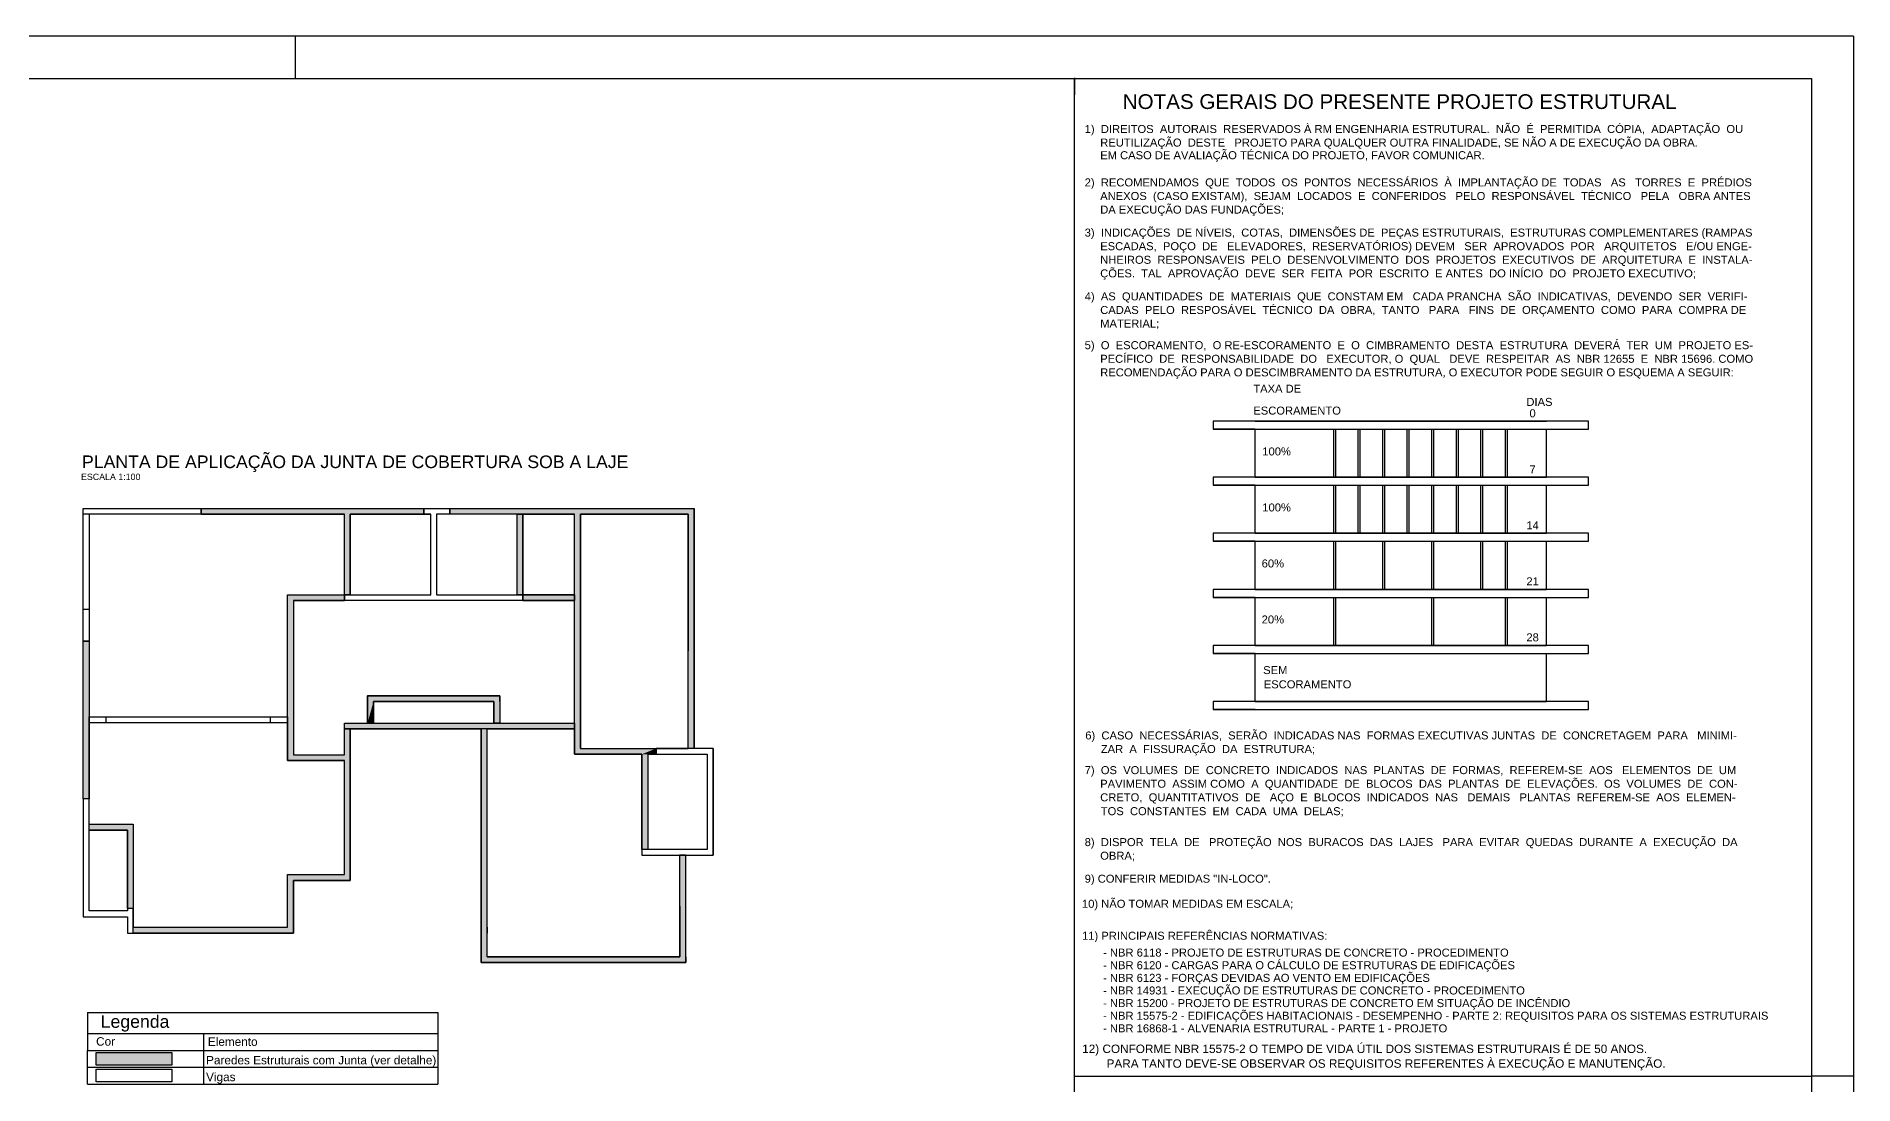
# Model space of a CAD drawing. Extents: x 0 to 119, y 0 to 84.
# Drawn here: x 75.76 to 118.9, y 59.2 to 84.1 of the extents above; entities that cross this region are included whole.
import ezdxf

# ---------------------------------------------------------------- set-up
doc = ezdxf.new("R2010")
doc.units = 0
doc.header["$MEASUREMENT"] = 0
for name, color, linetype in [('15', 12, 'CONTINUOUS'), ('3', 7, 'CONTINUOUS'), ('40', 7, 'CONTINUOUS'), ('50', 7, 'CONTINUOUS'), ('7', 232, 'CONTINUOUS'), ('9', 8, 'CONTINUOUS')]:
    doc.layers.add(name, color=color, linetype=linetype)
doc.styles.add('TQS_ARIAL', font='arial.ttf')

msp = doc.modelspace()

# ---------------------------------------------------------------- linework, layer by layer
at = {"layer": '3', "color": 7, "linetype": 'Continuous'}
for p, q in [((100.4, 83.110956), (100.4, 82.710956)), ((100.4, 83.110956), (100.4, 82.710956)), ((100.4, 83.110956), (100.4, 82.710956)), ((118.9, 83.110956), (118.9, 82.710956)), ((104.694245, 74.955581), (103.694245, 74.955581)), ((104.694245, 74.765512), (103.694245, 74.765512)), ((104.694245, 74.955581), (111.605755, 74.955581)), ((104.694245, 74.765512), (111.605755, 74.765512)), ((104.694245, 73.625099), (104.694245, 74.765512)), ((106.558603, 73.625099), (106.558603, 74.765512)), ((106.606121, 73.625099), (106.606121, 74.765512)), ((107.140564, 73.625099), (107.140564, 74.765512)), ((107.188082, 73.625099), (107.188082, 74.765512)), ((107.722525, 73.625099), (107.722525, 74.765512)), ((107.770043, 73.625099), (107.770043, 74.765512)), ((108.304486, 73.625099), (108.304486, 74.765512)), ((108.352004, 73.625099), (108.352004, 74.765512)), ((108.886447, 73.625099), (108.886447, 74.765512)), ((108.933965, 73.625099), (108.933965, 74.765512)), ((109.468408, 73.625099), (109.468408, 74.765512)), ((109.515926, 73.625099), (109.515926, 74.765512)), ((110.050369, 73.625099), (110.050369, 74.765512)), ((110.097887, 73.625099), (110.097887, 74.765512)), ((110.632331, 73.625099), (110.632331, 74.765512)), ((110.679848, 73.625099), (110.679848, 74.765512)), ((112.605755, 74.955581), (111.605755, 74.955581)), ((111.605755, 74.765512), (112.605755, 74.765512)), ((111.605755, 73.625099), (111.605755, 74.765512)), ((104.694245, 73.625099), (103.694245, 73.625099)), ((104.694245, 73.43503), (103.694245, 73.43503)), ((104.694245, 73.625099), (111.605755, 73.625099)), ((104.694245, 73.43503), (111.605755, 73.43503)), ((104.694245, 72.294617), (104.694245, 73.43503)), ((106.558603, 72.294617), (106.558603, 73.43503)), ((106.606121, 72.294617), (106.606121, 73.43503)), ((107.140564, 72.294617), (107.140564, 73.43503)), ((107.188082, 72.294617), (107.188082, 73.43503)), ((107.722525, 72.294617), (107.722525, 73.43503)), ((107.770043, 72.294617), (107.770043, 73.43503)), ((108.304486, 72.294617), (108.304486, 73.43503)), ((108.352004, 72.294617), (108.352004, 73.43503)), ((108.886447, 72.294617), (108.886447, 73.43503)), ((108.933965, 72.294617), (108.933965, 73.43503)), ((109.468408, 72.294617), (109.468408, 73.43503)), ((109.515926, 72.294617), (109.515926, 73.43503)), ((110.050369, 72.294617), (110.050369, 73.43503)), ((110.097887, 72.294617), (110.097887, 73.43503)), ((110.632331, 72.294617), (110.632331, 73.43503)), ((110.679848, 72.294617), (110.679848, 73.43503)), ((112.605755, 73.625099), (111.605755, 73.625099)), ((111.605755, 73.43503), (112.605755, 73.43503)), ((111.605755, 72.294617), (111.605755, 73.43503)), ((77.010301, 72.746837), (76.870301, 72.746837)), ((104.694245, 72.294617), (103.694245, 72.294617)), ((104.694245, 72.104548), (103.694245, 72.104548)), ((104.694245, 72.294617), (111.605755, 72.294617)), ((104.694245, 72.104548), (111.605755, 72.104548)), ((104.694245, 70.964135), (104.694245, 72.104548)), ((106.558603, 70.964135), (106.558603, 72.104548)), ((106.606121, 70.964135), (106.606121, 72.104548)), ((107.722525, 70.964135), (107.722525, 72.104548)), ((107.770043, 70.964135), (107.770043, 72.104548)), ((108.886447, 70.964135), (108.886447, 72.104548)), ((108.933965, 70.964135), (108.933965, 72.104548)), ((110.050369, 70.964135), (110.050369, 72.104548)), ((110.097887, 70.964135), (110.097887, 72.104548)), ((110.632331, 70.964135), (110.632331, 72.104548)), ((110.679848, 70.964135), (110.679848, 72.104548)), ((112.605755, 72.294617), (111.605755, 72.294617)), ((111.605755, 72.104548), (112.605755, 72.104548)), ((111.605755, 70.964135), (111.605755, 72.104548)), ((104.694245, 70.964135), (103.694245, 70.964135)), ((104.694245, 70.774066), (103.694245, 70.774066)), ((104.694245, 70.964135), (111.605755, 70.964135)), ((104.694245, 70.774066), (111.605755, 70.774066)), ((104.694245, 69.633653), (104.694245, 70.774066)), ((106.558603, 69.633653), (106.558603, 70.774066)), ((106.606121, 69.633653), (106.606121, 70.774066)), ((108.886447, 69.633653), (108.886447, 70.774066)), ((108.933965, 69.633653), (108.933965, 70.774066)), ((110.632331, 69.633653), (110.632331, 70.774066)), ((110.679848, 69.633653), (110.679848, 70.774066)), ((112.605755, 70.964135), (111.605755, 70.964135)), ((111.605755, 70.774066), (112.605755, 70.774066)), ((111.605755, 69.633653), (111.605755, 70.774066)), ((77.010301, 70.486356), (76.870301, 70.486356)), ((104.694245, 69.633653), (103.694245, 69.633653)), ((104.694245, 69.633653), (111.605755, 69.633653)), ((112.605755, 69.633653), (111.605755, 69.633653)), ((104.694245, 69.443584), (103.694245, 69.443584)), ((104.694245, 69.443584), (111.605755, 69.443584)), ((104.694245, 68.303171), (104.694245, 69.443584)), ((111.605755, 69.443584), (112.605755, 69.443584)), ((111.605755, 68.303171), (111.605755, 69.443584)), ((104.694245, 68.303171), (103.694245, 68.303171)), ((104.694245, 68.303171), (111.605755, 68.303171)), ((77.410301, 67.936468), (77.410301, 67.796468)), ((81.320301, 67.796897), (81.320301, 67.936897)), ((104.694245, 68.113102), (103.694245, 68.113102)), ((104.694245, 68.113102), (111.605755, 68.113102)), ((90.475322, 67.186897), (90.475322, 67.046897)), ((90.475322, 67.186897), (90.475322, 67.046897)), ((90.475322, 67.046897), (91.685324, 67.046897)), ((90.475322, 67.046897), (91.685324, 67.046897)), ((91.685324, 67.046897), (91.685324, 64.786897)), ((91.685324, 67.046897), (91.685324, 64.786897)), ((91.825324, 64.646897), (91.825324, 67.186897)), ((91.825324, 64.646897), (91.825324, 67.186897)), ((91.825324, 67.186896), (91.825324, 64.646897)), ((91.825324, 67.186896), (91.825324, 64.646897)), ((91.685324, 64.786897), (90.135323, 64.786897)), ((90.135323, 64.786897), (90.135323, 64.646897)), ((91.685324, 64.786897), (90.135323, 64.786897)), ((90.135323, 64.646897), (91.825324, 64.646897)), ((90.135323, 64.646897), (91.825324, 64.646897)), ((76.976575, 60.912943), (76.976575, 60.012943)), ((76.976575, 60.912943), (85.292188, 60.912943)), ((85.292188, 60.912943), (85.292188, 60.012943)), ((76.976575, 60.412943), (85.292188, 60.412943)), ((79.726575, 60.412943), (79.726575, 60.012943)), ((85.292188, 60.412943), (85.292188, 60.012943)), ((85.292188, 60.412943), (85.292188, 60.012943)), ((76.976575, 59.612943), (76.976575, 60.012943)), ((76.976575, 60.012943), (85.292188, 60.012943)), ((79.726575, 60.012943), (79.726575, 59.612943)), ((85.292188, 60.012943), (85.292188, 59.612943)), ((85.292188, 60.012943), (85.292188, 59.612943)), ((85.292188, 60.012943), (85.292188, 59.612943)), ((76.976575, 59.612943), (76.976575, 59.612943)), ((76.976575, 59.612943), (76.976575, 59.612943)), ((76.976575, 59.612943), (76.976575, 59.612943)), ((76.976575, 59.612943), (85.292188, 59.612943)), ((76.976575, 59.612943), (85.292188, 59.612943)), ((76.976575, 59.612943), (85.292188, 59.612943)), ((76.976575, 59.612943), (85.292188, 59.612943)), ((76.976575, 59.612943), (85.292188, 59.612943)), ((76.976575, 59.612943), (85.292188, 59.612943)), ((76.976575, 59.612943), (85.292188, 59.612943)), ((76.976575, 59.612943), (85.292188, 59.612943)), ((76.976575, 59.612943), (85.292188, 59.612943)), ((76.976575, 59.612943), (85.292188, 59.612943)), ((76.976575, 59.612943), (85.292188, 59.612943)), ((76.976575, 59.612943), (85.292188, 59.612943)), ((76.976575, 59.612943), (85.292188, 59.612943)), ((76.976575, 59.212943), (76.976575, 59.612943)), ((79.726575, 59.612943), (79.726575, 59.612943)), ((79.726575, 59.612943), (79.726575, 59.612943)), ((79.726575, 59.612943), (79.726575, 59.612943)), ((79.726575, 59.612943), (79.726575, 59.212943)), ((85.292188, 59.612943), (85.292188, 59.612943)), ((85.292188, 59.612943), (85.292188, 59.612943)), ((85.292188, 59.612943), (85.292188, 59.612943)), ((85.292188, 59.612943), (85.292188, 59.612943)), ((85.292188, 59.612943), (85.292188, 59.612943)), ((85.292188, 59.612943), (85.292188, 59.612943)), ((85.292188, 59.612943), (85.292188, 59.612943)), ((85.292188, 59.612943), (85.292188, 59.612943)), ((85.292188, 59.612943), (85.292188, 59.612943)), ((85.292188, 59.612943), (85.292188, 59.212943)), ((85.292188, 59.612943), (85.292188, 59.212943)), ((85.292188, 59.612943), (85.292188, 59.212943)), ((76.976575, 59.212943), (76.976575, 59.212943)), ((76.976575, 59.212943), (76.976575, 59.212943)), ((76.976575, 59.212943), (76.976575, 59.212943)), ((76.976575, 59.212943), (85.292188, 59.212943)), ((76.976575, 59.212943), (85.292188, 59.212943)), ((76.976575, 59.212943), (85.292188, 59.212943)), ((76.976575, 59.212943), (85.292188, 59.212943)), ((76.976575, 59.212943), (85.292188, 59.212943)), ((76.976575, 59.212943), (85.292188, 59.212943)), ((76.976575, 59.212943), (85.292188, 59.212943)), ((76.976575, 59.212943), (85.292188, 59.212943)), ((76.976575, 59.212943), (85.292188, 59.212943)), ((76.976575, 59.212943), (85.292188, 59.212943)), ((76.976575, 59.212943), (85.292188, 59.212943)), ((76.976575, 59.212943), (85.292188, 59.212943)), ((76.976575, 59.212943), (85.292188, 59.212943)), ((79.726575, 59.212943), (79.726575, 59.212943)), ((79.726575, 59.212943), (79.726575, 59.212943)), ((79.726575, 59.212943), (79.726575, 59.212943)), ((85.292188, 59.212943), (85.292188, 59.212943)), ((85.292188, 59.212943), (85.292188, 59.212943)), ((85.292188, 59.212943), (85.292188, 59.212943)), ((85.292188, 59.212943), (85.292188, 59.212943)), ((85.292188, 59.212943), (85.292188, 59.212943)), ((85.292188, 59.212943), (85.292188, 59.212943)), ((85.292188, 59.212943), (85.292188, 59.212943)), ((85.292188, 59.212943), (85.292188, 59.212943)), ((85.292188, 59.212943), (85.292188, 59.212943)), ((100.4, 59.4), (117.9, 59.4)), ((100.41808, 59.4), (117.874596, 59.4))]:
    msp.add_line(p, q, dxfattribs=at)
for points in [[(103.694245, 74.765512), (112.605755, 74.765512), (112.605755, 74.955581), (103.694245, 74.955581), (103.694245, 74.765512)], [(103.694245, 73.43503), (112.605755, 73.43503), (112.605755, 73.625099), (103.694245, 73.625099), (103.694245, 73.43503)], [(77.010301, 69.736837), (76.870301, 69.736837), (76.870301, 72.886897), (79.670301, 72.886897), (79.670301, 72.746837), (77.010301, 72.746837), (77.010301, 69.736837)], [(84.960278, 72.886897), (85.570278, 72.886897), (85.570278, 72.746897), (85.260301, 72.746897), (85.260301, 70.836897), (87.310301, 70.836897), (87.310301, 70.696897), (83.070301, 70.696897), (83.070301, 70.836897), (85.120301, 70.836897), (85.120301, 72.746897), (84.960278, 72.746897), (84.960278, 72.886897)], [(103.694245, 72.104548), (112.605755, 72.104548), (112.605755, 72.294617), (103.694245, 72.294617), (103.694245, 72.104548)], [(103.694245, 70.774066), (112.605755, 70.774066), (112.605755, 70.964135), (103.694245, 70.964135), (103.694245, 70.774066)], [(103.694245, 69.443584), (112.605755, 69.443584), (112.605755, 69.633653), (103.694245, 69.633653), (103.694245, 69.443584)], [(103.694245, 68.113102), (112.605755, 68.113102), (112.605755, 68.303171), (103.694245, 68.303171), (103.694245, 68.113102)], [(77.010301, 67.936897), (81.720301, 67.936897), (81.720301, 67.796897), (77.010301, 67.796897), (77.010301, 67.936897)], [(91.825324, 67.186897), (91.375323, 67.186897), (90.475322, 67.186897), (91.235323, 67.186897)], [(91.325323, 64.646897), (91.825323, 64.646897), (91.825323, 67.186897), (91.375322, 67.186897)], [(76.8703, 65.986897), (76.870301, 63.186957), (77.920301, 63.186957), (77.920301, 62.796897), (78.060301, 62.796897), (78.060301, 63.386897), (77.920301, 63.386897), (77.920301, 63.326957), (77.010301, 63.326957), (77.010301, 65.986897), (76.870301, 65.986897)], [(76.870301, 65.246897), (76.870301, 63.186957), (77.920301, 63.186957)], [(77.176575, 59.962943), (78.976575, 59.962943), (78.976575, 59.662943), (77.176575, 59.662943), (77.176575, 59.962943)], [(77.176575, 59.562943), (78.976575, 59.562943), (78.976575, 59.262943), (77.176575, 59.262943), (77.176575, 59.562943)]]:
    msp.add_lwpolyline(points, dxfattribs=at)
at = {"layer": '40', "linetype": 'Continuous'}
for p, q in [((118.9, 84.099998), (0, 84.100001)), ((81.9, 84.099999), (81.9, 83.099999)), ((118.9, 84.099998), (118.9, 29.699798)), ((100.4, 0.999998), (100.4, 83.099999)), ((100.4, 59.4), (117.9, 59.4)), ((100.41808, 59.4), (117.874596, 59.4)), ((118.9, 59.4), (117.9, 59.4))]:
    msp.add_line(p, q, dxfattribs=at)
at = {"layer": '50', "linetype": 'Continuous'}
for points in [[(79.670301, 72.886897), (84.960278, 72.886897), (84.960278, 72.746897), (83.210301, 72.746897), (83.210301, 70.836897), (83.070301, 70.836897), (83.070301, 72.746837), (79.670301, 72.746837), (79.670301, 72.886897)], [(85.570278, 72.886897), (91.375323, 72.886897), (91.375323, 67.186897), (91.235323, 67.186897), (91.235323, 72.746897), (88.675323, 72.746897), (88.675323, 67.186897), (90.475322, 67.186897), (90.475322, 67.046897), (90.275323, 67.046897), (90.275323, 64.786897), (90.135323, 64.786897), (90.135323, 67.046897), (88.535323, 67.046897), (88.535323, 72.746897), (85.570278, 72.746897), (85.570278, 72.886897)], [(87.170301, 72.746897), (87.310301, 72.746897), (87.310301, 70.836897), (87.170301, 70.836897), (87.170301, 72.746897)], [(78.060301, 62.936897), (81.720301, 62.936897), (81.720301, 64.186921), (83.070301, 64.186921), (83.070278, 66.896897), (81.720301, 66.896897), (81.720301, 70.836897), (83.070301, 70.836897), (83.070301, 70.696897), (81.860301, 70.696897), (81.860301, 67.036897), (83.070301, 67.036897), (83.070301, 67.646897), (83.210301, 67.646897), (83.210301, 64.046921), (81.860301, 64.046921), (81.860301, 62.796897), (78.060301, 62.796897), (78.060301, 62.936897)], [(87.310301, 70.836897), (88.535323, 70.836897), (88.535323, 70.696897), (87.310301, 70.696897), (87.310301, 70.836897)], [(76.870301, 69.736837), (77.010301, 69.736837), (77.010301, 65.986897), (76.870301, 65.986897), (76.870301, 69.736837)], [(83.620301, 67.786897), (83.620301, 68.436897), (86.760301, 68.436897), (86.760301, 67.786897), (86.620301, 67.786897), (86.620301, 68.296897), (83.760301, 68.296897), (83.760301, 67.786897), (83.620301, 67.786897)], [(83.070301, 67.786897), (88.535323, 67.786897), (88.535323, 67.646897), (83.070301, 67.646897), (83.070301, 67.786897)], [(86.320301, 67.646897), (86.320301, 62.096897), (91.175342, 62.096897), (91.175342, 64.646897), (91.025323, 64.646897), (91.035342, 62.236897), (86.460301, 62.236897), (86.460301, 67.646897), (86.320301, 67.646897)], [(77.010301, 65.386897), (78.060301, 65.386897), (78.060301, 63.386897), (77.920301, 63.386897), (77.920301, 65.246897), (77.010301, 65.246897), (77.010301, 65.386897)], [(77.176575, 59.962943), (78.976575, 59.962943), (78.976575, 59.662943), (77.176575, 59.662943), (77.176575, 59.962943)]]:
    msp.add_lwpolyline(points, dxfattribs=at)
for points in [[(79.670301, 72.746837), (79.670301, 72.886897), (84.960278, 72.886897)], [(79.670301, 72.746837), (84.960278, 72.886897), (83.070301, 72.746837)], [(83.210301, 72.746897), (83.070301, 72.746837), (84.960278, 72.886897)], [(83.210301, 72.746897), (83.210301, 70.836897), (83.070301, 70.836897)], [(83.210301, 72.746897), (83.070301, 70.836897), (83.070301, 72.746837)], [(83.210301, 72.746897), (84.960278, 72.886897), (84.960278, 72.746897)], [(88.535323, 72.746897), (85.570278, 72.746897), (91.375323, 72.886897)], [(91.375323, 72.886897), (85.570278, 72.746897), (85.570278, 72.886897)], [(87.170301, 72.746897), (87.310301, 72.746897), (87.310301, 70.836897)], [(87.170301, 72.746897), (87.310301, 70.836897), (87.170301, 70.836897)], [(87.170301, 72.746897), (87.170301, 70.836897), (87.170301, 72.746897)], [(88.675323, 72.746897), (88.535323, 72.746897), (91.375323, 72.886897)], [(88.675323, 67.186897), (88.535323, 67.046897), (88.675323, 72.746897)], [(88.535323, 67.046897), (88.535323, 72.746897), (88.675323, 72.746897)], [(91.235323, 72.746897), (88.675323, 72.746897), (91.375323, 72.886897)], [(91.375323, 67.186897), (91.235323, 67.186897), (91.375323, 72.886897)], [(91.235323, 67.186897), (91.235323, 72.746897), (91.375323, 72.886897)], [(81.860301, 70.696897), (81.720301, 66.896897), (81.720301, 70.836897)], [(81.860301, 70.696897), (81.720301, 70.836897), (83.070301, 70.836897)], [(81.860301, 70.696897), (83.070301, 70.836897), (83.070301, 70.696897)], [(87.310301, 70.836897), (88.535323, 70.836897), (88.535323, 70.696897)], [(87.310301, 70.836897), (88.535323, 70.696897), (87.310301, 70.696897)], [(87.310301, 70.836897), (87.310301, 70.696897), (87.310301, 70.836897)], [(81.860301, 70.696897), (81.860301, 67.036897), (81.720301, 66.896897)], [(76.870301, 69.736837), (77.010301, 69.736837), (77.010301, 65.986897)], [(76.870301, 69.736837), (77.010301, 65.986897), (76.870301, 65.986897)], [(76.870301, 69.736837), (76.870301, 65.986897), (76.870301, 69.736837)], [(83.760301, 68.296897), (83.620301, 67.786897), (83.620301, 68.436897)], [(83.760301, 68.296897), (83.620301, 68.436897), (86.760301, 68.436897)], [(83.760301, 68.296897), (83.760301, 67.786897), (83.620301, 67.786897)], [(83.760301, 68.296897), (86.760301, 68.436897), (86.620301, 68.296897)], [(86.620301, 67.786897), (86.620301, 68.296897), (86.760301, 68.436897)], [(86.620301, 67.786897), (86.760301, 68.436897), (86.760301, 67.786897)], [(83.070301, 67.786897), (88.535323, 67.786897), (88.535323, 67.646897)], [(83.070301, 67.786897), (88.535323, 67.646897), (83.070301, 67.646897)], [(83.070301, 67.786897), (83.070301, 67.646897), (83.070301, 67.786897)], [(83.070301, 67.036897), (83.070301, 67.646897), (83.210301, 64.046921)], [(83.070301, 67.646897), (83.210301, 67.646897), (83.210301, 64.046921)], [(86.460301, 62.236897), (86.460301, 67.646897), (86.320301, 67.646897)], [(86.460301, 62.236897), (86.320301, 67.646897), (86.320301, 62.096897)], [(81.720301, 66.896897), (81.860301, 67.036897), (83.070278, 66.896897)], [(81.860301, 67.036897), (83.070301, 67.036897), (83.070278, 66.896897)], [(83.070301, 67.036897), (83.070301, 64.186921), (83.070278, 66.896897)], [(83.070301, 64.186921), (83.070301, 67.036897), (83.210301, 64.046921)], [(90.135323, 67.046897), (88.535323, 67.046897), (88.675323, 67.186897)], [(90.475322, 67.186897), (90.135323, 67.046897), (88.675323, 67.186897)], [(90.275323, 67.046897), (90.135323, 67.046897), (90.475322, 67.186897)], [(90.275323, 67.046897), (90.275323, 64.786897), (90.135323, 64.786897)], [(90.275323, 67.046897), (90.135323, 64.786897), (90.135323, 67.046897)], [(90.275323, 67.046897), (90.475322, 67.186897), (90.475322, 67.046897)], [(77.010301, 65.246897), (77.010301, 65.386897), (77.920301, 65.246897)], [(77.010301, 65.386897), (78.060301, 65.386897), (77.920301, 65.246897)], [(77.920301, 65.246897), (78.060301, 65.386897), (77.920301, 63.386897)], [(78.060301, 65.386897), (78.060301, 63.386897), (77.920301, 63.386897)], [(91.175342, 64.646897), (91.025323, 64.646897), (91.035342, 62.236897)], [(91.175342, 64.646897), (91.035342, 62.236897), (91.175342, 62.096897)], [(81.720301, 62.936897), (81.720301, 64.186921), (81.860301, 64.046921)], [(81.860301, 64.046921), (81.720301, 64.186921), (83.070301, 64.186921)], [(81.860301, 62.796897), (81.720301, 62.936897), (81.860301, 64.046921)], [(81.860301, 64.046921), (83.070301, 64.186921), (83.210301, 64.046921)], [(78.060301, 62.796897), (78.060301, 62.936897), (81.860301, 62.796897)], [(78.060301, 62.936897), (81.720301, 62.936897), (81.860301, 62.796897)], [(86.460301, 62.236897), (86.320301, 62.096897), (91.175342, 62.096897)], [(86.460301, 62.236897), (91.175342, 62.096897), (91.035342, 62.236897)], [(77.176575, 59.962943), (78.976575, 59.962943), (78.976575, 59.662943)], [(77.176575, 59.962943), (78.976575, 59.662943), (77.176575, 59.662943)], [(77.176575, 59.962943), (77.176575, 59.662943), (77.176575, 59.962943)]]:
    msp.add_solid(points, dxfattribs=at)
at = {"layer": '7', "color": 232, "linetype": 'Continuous'}
for p, q in [((3, 83.100001), (117.9, 83.099998)), ((117.9, 83.099998), (117.9, 0.999998))]:
    msp.add_line(p, q, dxfattribs=at)
at = {"layer": '9', "color": 8, "linetype": 'Continuous'}
for p, q in [((79.670301, 72.886837), (91.375323, 72.886897)), ((79.670301, 72.746837), (83.070301, 72.746837)), ((83.070301, 70.836897), (83.070301, 72.746897)), ((83.210301, 70.836897), (83.210301, 72.746897)), ((83.210301, 72.746897), (85.115301, 72.746897)), ((87.310301, 72.746897), (88.535323, 72.746897)), ((88.535323, 70.836897), (88.535323, 72.746897)), ((88.675323, 67.186897), (88.675323, 72.746897)), ((91.375323, 67.186897), (91.375323, 72.886897)), ((88.675323, 70.696897), (88.675323, 70.836897)), ((81.720301, 67.796897), (81.720278, 70.496897)), ((81.860301, 70.696897), (81.860301, 67.036897)), ((88.535323, 67.786897), (88.535323, 70.696897)), ((76.870301, 65.986897), (76.870301, 69.736837)), ((91.235323, 67.186897), (91.235323, 69.501897)), ((83.620301, 68.446301), (83.620301, 68.296897)), ((86.760301, 68.436897), (83.620301, 68.436897)), ((83.620301, 68.296897), (83.620301, 67.786897)), ((83.760301, 68.296897), (86.620301, 68.296897)), ((83.760301, 67.786897), (83.760301, 68.296897)), ((86.620301, 68.296897), (86.620301, 67.786897)), ((86.760301, 68.296897), (86.760301, 68.436897)), ((77.010301, 65.986897), (77.010301, 67.936897)), ((77.010301, 67.936897), (81.720301, 67.936897)), ((81.720301, 67.796897), (77.010301, 67.796897)), ((81.720301, 67.646897), (81.720301, 67.796897)), ((81.720301, 67.786897), (81.720301, 66.896897)), ((83.070301, 67.786897), (83.070301, 67.786897)), ((83.070301, 67.786897), (83.620301, 67.786897)), ((83.070301, 67.036897), (83.070302, 67.786888)), ((83.760301, 67.786897), (86.620301, 67.786897)), ((87.170301, 67.786897), (88.535323, 67.786897)), ((88.675323, 67.786897), (88.675323, 67.646897)), ((81.860301, 67.646897), (81.860301, 67.646897)), ((83.210301, 64.046921), (83.210301, 67.646897)), ((83.210301, 67.646897), (86.320301, 67.646897)), ((86.320301, 62.096897), (86.320301, 67.646897)), ((86.460301, 67.646897), (88.535323, 67.646897)), ((86.460301, 62.236897), (86.460301, 67.646897)), ((81.720301, 66.896897), (83.070278, 66.896897)), ((81.860301, 67.036897), (83.070301, 67.036897)), ((83.070301, 64.186921), (83.070278, 66.896897)), ((88.675323, 67.186897), (90.475322, 67.186897)), ((90.135323, 67.046897), (90.135323, 64.786897)), ((90.275323, 67.046897), (90.475322, 67.046897)), ((90.275323, 67.046897), (90.275323, 64.786897)), ((76.870301, 65.386897), (76.870301, 65.246897)), ((76.870301, 65.386897), (76.870301, 65.246897)), ((77.0103, 65.246897), (77.920301, 65.246897)), ((77.0103, 65.246897), (77.920301, 65.246897)), ((77.920301, 65.246897), (77.920301, 63.386897)), ((91.035342, 62.236897), (91.035342, 64.646897)), ((81.720301, 62.936897), (81.720301, 64.186921)), ((81.720301, 64.186921), (81.860301, 64.186921)), ((81.860301, 64.186921), (83.070301, 64.186921)), ((78.060301, 62.936897), (81.720301, 62.936897)), ((86.320301, 62.096897), (86.320301, 62.796897)), ((86.320301, 62.096897), (86.320301, 62.796897)), ((86.460301, 62.936897), (86.460301, 62.796897)), ((86.460301, 62.936897), (86.460301, 62.796897)), ((86.460301, 62.936897), (86.460301, 62.796897)), ((86.320301, 62.236897), (86.320301, 62.096897)), ((86.320301, 62.236897), (86.320301, 62.096897)), ((86.460301, 62.236897), (91.035342, 62.236897))]:
    msp.add_line(p, q, dxfattribs=at)
for points in [[(87.170301, 70.836897), (87.170301, 72.746897), (85.260301, 72.746897)], [(88.535323, 70.836897), (87.310301, 70.836897), (87.310301, 72.746897)], [(88.675323, 72.746897), (91.235323, 72.746897), (91.235323, 69.501897)], [(81.720278, 70.486897), (81.720278, 70.836897), (83.070301, 70.836897)], [(81.860301, 70.696897), (83.070278, 70.696897)], [(87.310301, 70.696897), (88.535323, 70.696897)], [(77.010301, 69.736837), (77.010301, 67.936897)], [(86.760301, 68.296897), (86.760301, 67.786897), (87.170301, 67.786897)], [(88.535323, 67.646897), (88.535323, 67.046897), (88.675323, 67.046897)], [(88.535323, 67.186897), (88.535323, 67.046897), (90.135323, 67.046897)], [(77.010301, 65.386897), (78.060301, 65.386897), (78.060301, 65.246897)], [(77.010301, 65.386897), (78.060301, 65.386897), (78.060301, 65.246897)], [(77.920301, 65.386897), (78.060301, 65.386897), (78.060301, 62.936897)], [(77.920301, 65.386897), (78.060301, 65.386897), (78.060301, 62.936897)], [(91.035342, 62.096897), (91.175342, 62.096897), (91.175342, 64.646897)], [(81.860301, 62.936897), (81.860301, 64.046921), (83.210301, 64.046921)], [(78.060301, 62.796897), (81.860301, 62.796897), (81.860301, 62.936897)], [(91.175342, 62.236897), (91.175342, 62.096897), (86.320301, 62.096897)]]:
    msp.add_lwpolyline(points, dxfattribs=at)

# ---------------------------------------------------------------- texts
at = {"layer": '15', "color": 12, "linetype": 'Continuous', "style": 'TQS_ARIAL'}
for s, height, p in [('NOTAS GERAIS DO PRESENTE PROJETO ESTRUTURAL', 0.35, (101.547807, 82.374191)), ('PLANTA DE APLICAÇÃO DA JUNTA DE COBERTURA SOB A LAJE', 0.3, (76.842161, 73.843799)), ('ESCALA 1:100', 0.15, (76.819177, 73.561439))]:
    msp.add_text(s, height=height, dxfattribs=at).set_placement(p)
at = {"layer": '3', "color": 7, "linetype": 'Continuous', "style": 'TQS_ARIAL'}
for s, height, p in [(' 2)  RECOMENDAMOS  QUE  TODOS  OS  PONTOS  NECESSÁRIOS  À  IMPLANTAÇÃO DE  TODAS   AS   TORRES  E  PRÉDIOS', 0.19, (100.571259, 80.535084)), ('      ANEXOS  (CASO EXISTAM),  SEJAM  LOCADOS  E  CONFERIDOS   PELO  RESPONSÁVEL  TÉCNICO   PELA   OBRA ANTES', 0.19, (100.571259, 80.212084)), ('      DA EXECUÇÃO DAS FUNDAÇÕES;', 0.19, (100.571259, 79.889084)), (' 3)  INDICAÇÕES  DE NÍVEIS,  COTAS,  DIMENSÕES DE  PEÇAS ESTRUTURAIS,  ESTRUTURAS COMPLEMENTARES (RAMPAS', 0.19, (100.571259, 79.343084)), ('      ESCADAS,  POÇO  DE   ELEVADORES,  RESERVATÓRIOS) DEVEM   SER  APROVADOS  POR   ARQUITETOS   E/OU ENGE-', 0.19, (100.571259, 79.020084)), ('      ÇÕES.  TAL  APROVAÇÃO  DEVE  SER  FEITA  POR  ESCRITO  E ANTES  DO INÍCIO  DO  PROJETO EXECUTIVO;', 0.19, (100.571259, 78.374084)), ('      NHEIROS  RESPONSAVEIS  PELO  DESENVOLVIMENTO  DOS  PROJETOS  EXECUTIVOS  DE  ARQUITETURA  E  INSTALA-', 0.19, (100.571259, 78.697084)), (' 4)  AS  QUANTIDADES  DE  MATERIAIS  QUE  CONSTAM EM   CADA PRANCHA  SÃO  INDICATIVAS,  DEVENDO  SER  VERIFI-', 0.19, (100.571259, 77.828084)), ('      CADAS  PELO  RESPOSÁVEL  TÉCNICO  DA  OBRA,  TANTO   PARA   FINS  DE  ORÇAMENTO  COMO  PARA  COMPRA DE', 0.19, (100.571259, 77.505084)), ('      MATERIAL;', 0.19, (100.571259, 77.182084)), (' 5)  O  ESCORAMENTO,  O RE-ESCORAMENTO  E  O  CIMBRAMENTO  DESTA  ESTRUTURA  DEVERÁ  TER  UM  PROJETO ES-', 0.19, (100.571259, 76.668629)), ('      PECÍFICO  DE  RESPONSABILIDADE  DO   EXECUTOR, O  QUAL   DEVE  RESPEITAR  AS  NBR 12655  E  NBR 15696. COMO', 0.19, (100.571259, 76.345629)), ('      RECOMENDAÇÃO PARA O DESCIMBRAMENTO DA ESTRUTURA, O EXECUTOR PODE SEGUIR O ESQUEMA A SEGUIR:', 0.19, (100.571259, 76.022629)), ('TAXA DE', 0.190069, (104.648122, 75.635107)), ('DIAS', 0.190069, (111.130583, 75.321269)), ('ESCORAMENTO', 0.190069, (104.648122, 75.114731)), (' 0', 0.190069, (111.130583, 75.050615)), ('100%', 0.190069, (104.861933, 74.144781)), (' 7', 0.190069, (111.130583, 73.720133)), ('100%', 0.190069, (104.861933, 72.814299)), ('14', 0.190069, (111.130583, 72.389651)), ('60%', 0.190069, (104.846596, 71.483817)), ('21', 0.190069, (111.130583, 71.059169)), ('20%', 0.190069, (104.846596, 70.153335)), ('28', 0.190069, (111.130583, 69.728687)), ('SEM', 0.190069, (104.882525, 68.950918)), ('ESCORAMENTO', 0.190069, (104.896878, 68.613149)), (' 6)  CASO  NECESSÁRIAS,  SERÃO  INDICADAS NAS  FORMAS EXECUTIVAS JUNTAS  DE  CONCRETAGEM  PARA   MINIMI-', 0.19, (100.585677, 67.398873)), ('      ZAR  A  FISSURAÇÃO  DA  ESTRUTURA;', 0.19, (100.585677, 67.075873)), (' 7)  OS  VOLUMES  DE  CONCRETO  INDICADOS  NAS  PLANTAS  DE  FORMAS,  REFEREM-SE  AOS   ELEMENTOS  DE  UM ', 0.19, (100.571259, 66.574665)), ('      PAVIMENTO  ASSIM COMO  A  QUANTIDADE  DE  BLOCOS  DAS  PLANTAS  DE  ELEVAÇÕES.  OS  VOLUMES  DE  CON-', 0.19, (100.571259, 66.251665)), ('      CRETO,  QUANTITATIVOS  DE   AÇO  E  BLOCOS  INDICADOS  NAS   DEMAIS   PLANTAS  REFEREM-SE  AOS  ELEMEN- ', 0.19, (100.571259, 65.928665)), ('TOS  CONSTANTES  EM  CADA  UMA  DELAS;', 0.19, (101.026934, 65.599774)), (' 8)  DISPOR  TELA  DE   PROTEÇÃO  NOS  BURACOS  DAS  LAJES   PARA  EVITAR  QUEDAS  DURANTE  A  EXECUÇÃO  DA', 0.19, (100.571259, 64.865113)), ('      OBRA; ', 0.19, (100.571259, 64.542113)), (' 9) CONFERIR MEDIDAS "IN-LOCO".', 0.19, (100.571259, 63.996113)), (' 11) PRINCIPAIS REFERÊNCIAS NORMATIVAS:', 0.19, (100.508785, 62.64102)), (' - NBR 6118 - PROJETO DE ESTRUTURAS DE CONCRETO - PROCEDIMENTO', 0.19, (101.008785, 62.24102)), (' - NBR 6120 - CARGAS PARA O CÁLCULO DE ESTRUTURAS DE EDIFICAÇÕES', 0.19, (101.008785, 61.94102)), (' - NBR 6123 - FORÇAS DEVIDAS AO VENTO EM EDIFICAÇÕES', 0.19, (101.008785, 61.64102)), (' - NBR 14931 - EXECUÇÃO DE ESTRUTURAS DE CONCRETO - PROCEDIMENTO', 0.19, (101.008785, 61.34102)), (' - NBR 15200 - PROJETO DE ESTRUTURAS DE CONCRETO EM SITUAÇÃO DE INCÊNDIO', 0.19, (101.008785, 61.04102)), ('Legenda', 0.3, (77.286085, 60.548882)), (' - NBR 15575-2 - EDIFICAÇÕES HABITACIONAIS - DESEMPENHO - PARTE 2: REQUISITOS PARA OS SISTEMAS ESTRUTURAIS', 0.19, (101.008785, 60.74102)), (' - NBR 16868-1 - ALVENARIA ESTRUTURAL - PARTE 1 - PROJETO', 0.19, (101.008785, 60.44102)), ('Cor', 0.2, (77.176575, 60.125443)), ('Elemento', 0.2, (79.829856, 60.119398)), ('Paredes Estruturais com Junta (ver detalhe)', 0.2, (79.787769, 59.681192)), ('Vigas', 0.2, (79.787769, 59.281192))]:
    msp.add_text(s, height=height, dxfattribs=at).set_placement(p)
at = {"layer": '40', "linetype": 'Continuous', "style": 'TQS_ARIAL'}
for s, height, p in [(' 1)  DIREITOS  AUTORAIS  RESERVADOS À RM ENGENHARIA ESTRUTURAL.  NÃO  É  PERMITIDA  CÓPIA,  ADAPTAÇÃO  OU  ', 0.19, (100.571259, 81.804083)), ('      REUTILIZAÇÃO  DESTE   PROJETO PARA QUALQUER OUTRA FINALIDADE, SE NÃO A DE EXECUÇÃO DA OBRA.', 0.19, (100.571259, 81.481083)), ('      EM CASO DE AVALIAÇÃO TÉCNICA DO PROJETO, FAVOR COMUNICAR. ', 0.19, (100.571259, 81.181083)), (' 10) NÃO TOMAR MEDIDAS EM ESCALA;', 0.19, (100.507213, 63.400484)), ('12) CONFORME NBR 15575-2 O TEMPO DE VIDA ÚTIL DOS SISTEMAS ESTRUTURAIS É DE 50 ANOS. ', 0.2, (100.585419, 59.950251)), ('PARA TANTO DEVE-SE OBSERVAR OS REQUISITOS REFERENTES À EXECUÇÃO E MANUTENÇÃO.', 0.2, (101.164559, 59.600505))]:
    msp.add_text(s, height=height, dxfattribs=at).set_placement(p)

doc.saveas('drawing.dxf')
